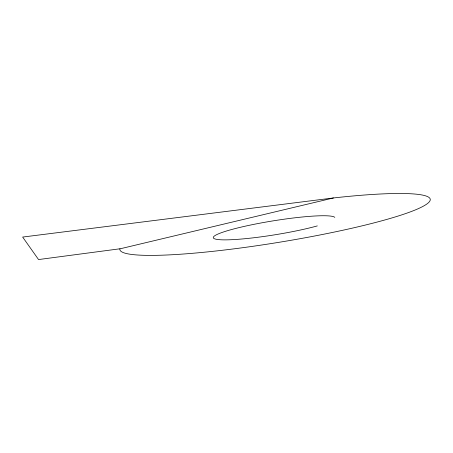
<?xml version="1.0" encoding="UTF-8"?>
<svg xmlns="http://www.w3.org/2000/svg" width="453" height="453" viewBox="0 0 453 453"><rect width="100%" height="100%" fill="white"/><g stroke="black" fill="none" stroke-linecap="round" stroke-linejoin="round"><path stroke-width="0.68" d="M333.465 197.955L120.453 248.72L38.545 259.558L22.65 237.061L333.465 197.955A157.299 18.239 -9.2 0 1 424.897 205.277A157.299 18.239 -9.2 0 1 252.134 246.404A157.299 18.239 -9.2 0 1 119.892 248.793M317.315 225.911A61.687 7.027 -9.2 0 1 222.559 239.841A61.687 7.027 -9.2 0 1 254.529 224.218A61.687 7.027 -9.2 0 1 334.818 217.361"/></g></svg>
